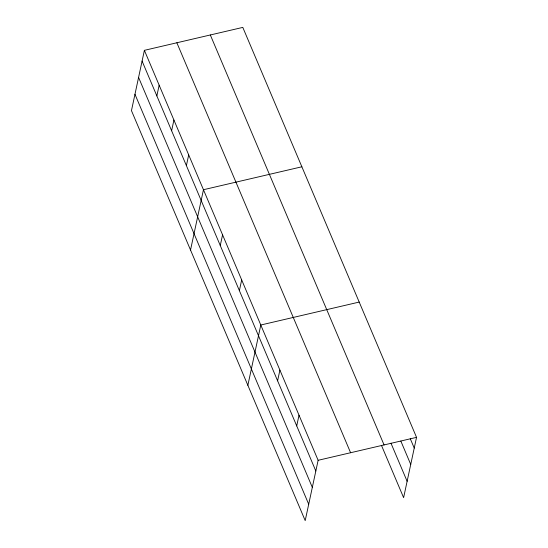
<?xml version="1.0" encoding="UTF-8"?>
<svg xmlns="http://www.w3.org/2000/svg" width="548" height="548" viewBox="0 0 548 548"><rect width="100%" height="100%" fill="white"/><g stroke="black" fill="none" stroke-linecap="round" stroke-linejoin="round"><path stroke-width="0.82" d="M144.384 50.341L131.458 110.641L305.202 520.6L318.128 460.299L144.384 50.341L242.798 27.4L416.542 437.359L403.616 497.659L381.538 445.565M156.851 95.914L159.153 85.187M171.62 130.76L173.922 120.033M186.389 165.606L188.69 154.879M190.526 250.025L203.459 189.724L301.873 166.784M220.269 245.545L222.57 234.825M239.38 290.639L241.682 279.918M247.867 385.313L260.793 325.012L359.207 302.071M277.603 380.833L279.905 370.106M296.715 425.926L299.016 415.206M318.128 460.299L416.542 437.359M410.294 438.749L414.247 448.079M400.855 441.113L410.74 464.444M390.977 443.202L407.123 481.295M210.322 34.969L384.066 444.928M176.86 42.771L350.604 452.73M142.083 61.068L315.833 471.02M138.576 77.426L312.326 487.384M134.966 94.283L308.709 504.242"/></g></svg>
